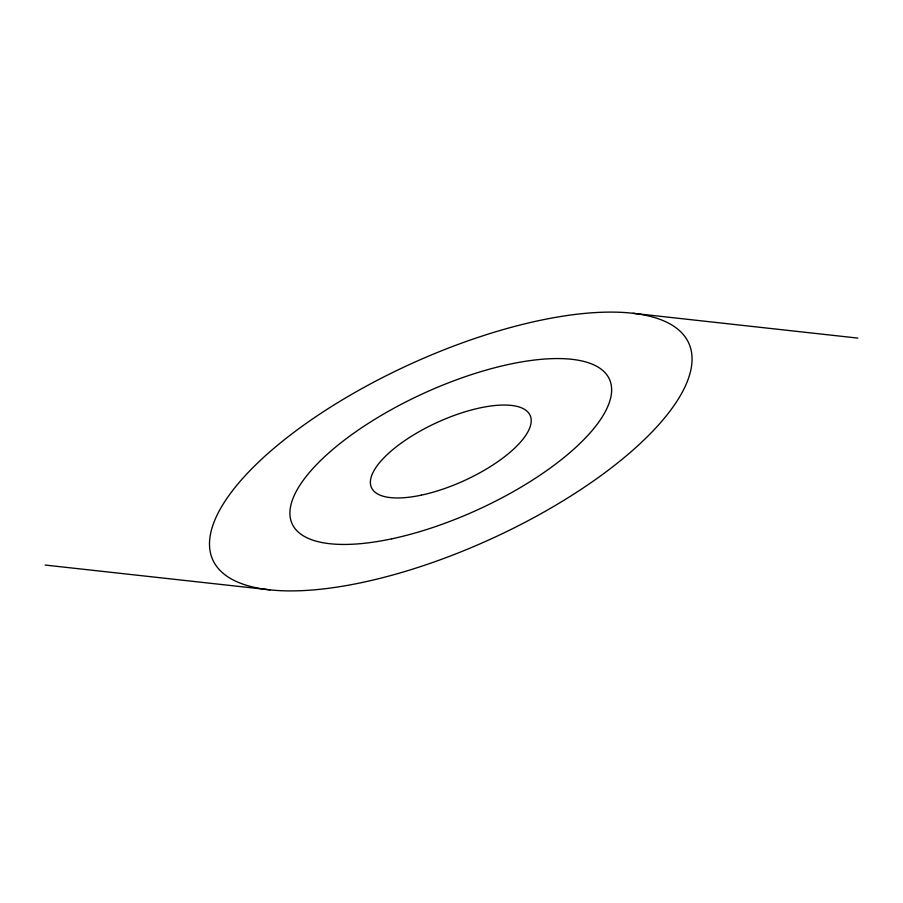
<?xml version="1.0" encoding="UTF-8"?>
<svg xmlns="http://www.w3.org/2000/svg" width="903" height="903" viewBox="0 0 903 903"><rect width="100%" height="100%" fill="white"/><g stroke="black" fill="none" stroke-linecap="round" stroke-linejoin="round"><path stroke-width="1.35" d="M632.992 313.296L857.85 338.106M45.15 565.052L270.008 589.862M391.823 538.809A174.324 64.169 -24.5 0 0 609.875 380.265A174.324 64.169 -24.5 0 0 350.669 435.427A174.324 64.169 -24.5 0 0 391.823 538.809M421.306 495.149A87.162 32.09 -24.5 0 0 530.332 415.888A87.162 32.09 -24.5 0 0 400.729 443.463A87.162 32.09 -24.5 0 0 421.306 495.149M362.351 582.458A261.486 96.26 -24.5 0 0 689.407 344.653A261.486 96.26 -24.5 0 0 300.609 427.39A261.486 96.26 -24.5 0 0 362.351 582.458"/></g></svg>
